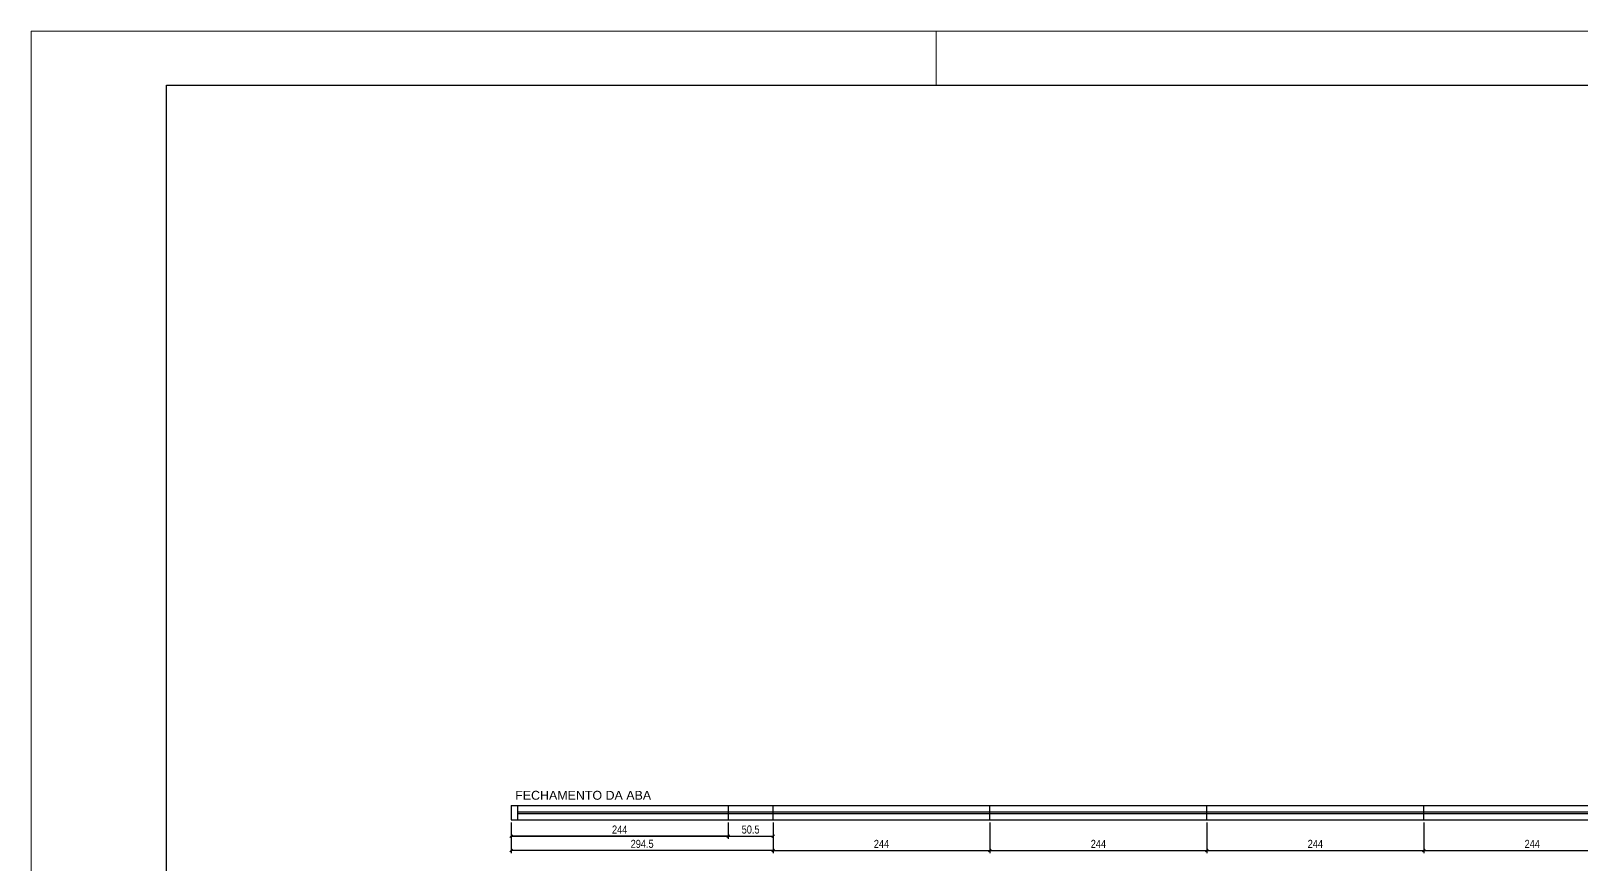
# Model space of a CAD drawing. Extents: x 2487 to 8815, y 325 to 3946.
# Drawn here: x 2487 to 4232, y 3008 to 3946 of the extents above; entities that cross this region are included whole.
import ezdxf

# ---------------------------------------------------------------- set-up
doc = ezdxf.new("R2010")
doc.units = 0
for name, color, linetype in [('AUX00', 7, 'Continuous'), ('COTA', 241, 'Continuous'), ('Painéis', 200, 'Continuous'), ('SARR_2.2x7', 40, 'Continuous')]:
    doc.layers.add(name, color=color, linetype=linetype)
doc.layers.add('FOLHA', color=255, linetype='Continuous', lineweight=5)
doc.styles.add('COTA TECNICA-50', font='techl___.ttf', dxfattribs={"height": 9})
doc.styles.get("Standard").update_dxf_attribs({"font": 'arial.ttf'})
doc.dimstyles.new('COTA PAINEL-50', dxfattribs={"dimtxt": 9, "dimasz": 3, "dimexe": 3, "dimexo": 3, "dimgap": 3, "dimtad": 1, "dimdec": 1, "dimzin": 12, "dimdsep": 46, "dimtxsty": 'COTA TECNICA-50', "dimblk1": 'OBLIQUE', "dimblk2": 'OBLIQUE', "dimsah": 1, "dimcen": 0.9, "dimclrd": 4, "dimclre": 4, "dimclrt": 240, "dimadec": 1, "dimazin": 3, "dimtfac": 1, "dimtdec": 1, "dimtmove": 0, "dimatfit": 3, "dimfxl": 1, "dimtolj": 1, "dimtzin": 12, "dimarcsym": 0})

# ---------------------------------------------------------------- blocks, each defined once
blk = doc.blocks.new('_Oblique')
at = {"color": 0, "linetype": 'ByBlock', "lineweight": -2}
blk.add_line((-0.5, -0.5), (0.5, 0.5), dxfattribs=at)
blk = doc.blocks.new('*D242')
at = {"layer": 'COTA', "color": 4, "lineweight": -2, "transparency": 16777216}
for p, q in [((3027.1, 3056.1), (3027.1, 3037.5)), ((3271.1, 3056.1), (3271.1, 3037.5)), ((3027.1, 3040.5), (3271.1, 3040.5))]:
    blk.add_line(p, q, dxfattribs=at)
at = {"layer": 'Defpoints', "color": 0, "transparency": 16777216}
for p in [(3027.1, 3059.1), (3271.1, 3059.1), (3271.1, 3040.5)]:
    blk.add_point(p, dxfattribs=at)
at = {"layer": 'COTA', "color": 4, "lineweight": -2, "transparency": 16777216, "xscale": 3, "yscale": 3, "zscale": 3, "rotation": 180}
blk.add_blockref('_Oblique', (3027.1, 3040.5), dxfattribs=at)
at = {"layer": 'COTA', "color": 4, "lineweight": -2, "transparency": 16777216, "xscale": 3, "yscale": 3, "zscale": 3}
blk.add_blockref('_Oblique', (3271.1, 3040.5), dxfattribs=at)
at = {"layer": 'COTA', "color": 240, "transparency": 16777216, "insert": (3149.1, 3048.1), "char_height": 9, "attachment_point": 5, "style": 'COTA TECNICA-50'}
blk.add_mtext('\\A1;244', dxfattribs=at)
blk = doc.blocks.new('*D57')
at = {"layer": 'COTA', "color": 4, "lineweight": -2, "transparency": 16777216}
for p, q in [((3027.1, 3056.1), (3027.1, 3037.5)), ((3271.1, 3056.1), (3271.1, 3037.5)), ((3271.1, 3040.5), (3027.1, 3040.5))]:
    blk.add_line(p, q, dxfattribs=at)
at = {"layer": 'Defpoints', "color": 0, "transparency": 16777216}
for p in [(3027.1, 3059.1), (3271.1, 3059.1), (3027.1, 3040.5)]:
    blk.add_point(p, dxfattribs=at)
at = {"layer": 'COTA', "color": 4, "lineweight": -2, "transparency": 16777216, "xscale": 3, "yscale": 3, "zscale": 3, "rotation": 180}
blk.add_blockref('_Oblique', (3027.1, 3040.5), dxfattribs=at)
at = {"layer": 'COTA', "color": 4, "lineweight": -2, "transparency": 16777216, "xscale": 3, "yscale": 3, "zscale": 3}
blk.add_blockref('_Oblique', (3271.1, 3040.5), dxfattribs=at)
at = {"layer": 'COTA', "color": 240, "transparency": 16777216, "insert": (3149.1, 3048.1), "char_height": 9, "attachment_point": 5, "style": 'COTA TECNICA-50'}
blk.add_mtext('\\A1;244', dxfattribs=at)
blk = doc.blocks.new('*D243')
at = {"layer": 'COTA', "color": 4, "lineweight": -2, "transparency": 16777216}
for p, q in [((3321.6, 3056.1), (3321.6, 3021.4)), ((3565.6, 3056.1), (3565.6, 3021.4)), ((3321.6, 3024.4), (3565.6, 3024.4))]:
    blk.add_line(p, q, dxfattribs=at)
at = {"layer": 'Defpoints', "color": 0, "transparency": 16777216}
for p in [(3321.6, 3059.1), (3565.6, 3059.1), (3565.6, 3024.4)]:
    blk.add_point(p, dxfattribs=at)
at = {"layer": 'COTA', "color": 4, "lineweight": -2, "transparency": 16777216, "xscale": 3, "yscale": 3, "zscale": 3, "rotation": 180}
blk.add_blockref('_Oblique', (3321.6, 3024.4), dxfattribs=at)
at = {"layer": 'COTA', "color": 4, "lineweight": -2, "transparency": 16777216, "xscale": 3, "yscale": 3, "zscale": 3}
blk.add_blockref('_Oblique', (3565.6, 3024.4), dxfattribs=at)
at = {"layer": 'COTA', "color": 240, "transparency": 16777216, "insert": (3443.6, 3032), "char_height": 9, "attachment_point": 5, "style": 'COTA TECNICA-50'}
blk.add_mtext('\\A1;244', dxfattribs=at)
blk = doc.blocks.new('*D58')
at = {"layer": 'COTA', "color": 4, "lineweight": -2, "transparency": 16777216}
for p, q in [((3271.1, 3056.1), (3271.1, 3037.5)), ((3321.6, 3056.1), (3321.6, 3037.5)), ((3271.1, 3040.5), (3321.6, 3040.5))]:
    blk.add_line(p, q, dxfattribs=at)
at = {"layer": 'Defpoints', "color": 0, "transparency": 16777216}
for p in [(3271.1, 3059.1), (3321.6, 3059.1), (3321.6, 3040.5)]:
    blk.add_point(p, dxfattribs=at)
at = {"layer": 'COTA', "color": 4, "lineweight": -2, "transparency": 16777216, "xscale": 3, "yscale": 3, "zscale": 3, "rotation": 180}
blk.add_blockref('_Oblique', (3271.1, 3040.5), dxfattribs=at)
at = {"layer": 'COTA', "color": 4, "lineweight": -2, "transparency": 16777216, "xscale": 3, "yscale": 3, "zscale": 3}
blk.add_blockref('_Oblique', (3321.6, 3040.5), dxfattribs=at)
at = {"layer": 'COTA', "color": 240, "transparency": 16777216, "insert": (3296.4, 3048.1), "char_height": 9, "attachment_point": 5, "style": 'COTA TECNICA-50'}
blk.add_mtext('\\A1;50.5', dxfattribs=at)
blk = doc.blocks.new('*D59')
at = {"layer": 'COTA', "color": 4, "lineweight": -2, "transparency": 16777216}
for p, q in [((3027.1, 3056.1), (3027.1, 3021.4)), ((3321.6, 3056.1), (3321.6, 3021.4)), ((3321.6, 3024.4), (3027.1, 3024.4))]:
    blk.add_line(p, q, dxfattribs=at)
at = {"layer": 'Defpoints', "color": 0, "transparency": 16777216}
for p in [(3027.1, 3059.1), (3321.6, 3059.1), (3027.1, 3024.4)]:
    blk.add_point(p, dxfattribs=at)
at = {"layer": 'COTA', "color": 4, "lineweight": -2, "transparency": 16777216, "xscale": 3, "yscale": 3, "zscale": 3, "rotation": 180}
blk.add_blockref('_Oblique', (3027.1, 3024.4), dxfattribs=at)
at = {"layer": 'COTA', "color": 4, "lineweight": -2, "transparency": 16777216, "xscale": 3, "yscale": 3, "zscale": 3}
blk.add_blockref('_Oblique', (3321.6, 3024.4), dxfattribs=at)
at = {"layer": 'COTA', "color": 240, "transparency": 16777216, "insert": (3174.4, 3032), "char_height": 9, "attachment_point": 5, "style": 'COTA TECNICA-50'}
blk.add_mtext('\\A1;294.5', dxfattribs=at)
blk = doc.blocks.new('*D60')
at = {"layer": 'COTA', "color": 4, "lineweight": -2, "transparency": 16777216}
for p, q in [((3565.6, 3056.1), (3565.6, 3021.4)), ((3809.6, 3056.1), (3809.6, 3021.4)), ((3565.6, 3024.4), (3809.6, 3024.4))]:
    blk.add_line(p, q, dxfattribs=at)
at = {"layer": 'Defpoints', "color": 0, "transparency": 16777216}
for p in [(3565.6, 3059.1), (3809.6, 3059.1), (3809.6, 3024.4)]:
    blk.add_point(p, dxfattribs=at)
at = {"layer": 'COTA', "color": 4, "lineweight": -2, "transparency": 16777216, "xscale": 3, "yscale": 3, "zscale": 3, "rotation": 180}
blk.add_blockref('_Oblique', (3565.6, 3024.4), dxfattribs=at)
at = {"layer": 'COTA', "color": 4, "lineweight": -2, "transparency": 16777216, "xscale": 3, "yscale": 3, "zscale": 3}
blk.add_blockref('_Oblique', (3809.6, 3024.4), dxfattribs=at)
at = {"layer": 'COTA', "color": 240, "transparency": 16777216, "insert": (3687.6, 3032), "char_height": 9, "attachment_point": 5, "style": 'COTA TECNICA-50'}
blk.add_mtext('\\A1;244', dxfattribs=at)
blk = doc.blocks.new('*D61')
at = {"layer": 'COTA', "color": 4, "lineweight": -2, "transparency": 16777216}
for p, q in [((3809.6, 3056.1), (3809.6, 3021.4)), ((4053.6, 3056.1), (4053.6, 3021.4)), ((3809.6, 3024.4), (4053.6, 3024.4))]:
    blk.add_line(p, q, dxfattribs=at)
at = {"layer": 'Defpoints', "color": 0, "transparency": 16777216}
for p in [(3809.6, 3059.1), (4053.6, 3059.1), (4053.6, 3024.4)]:
    blk.add_point(p, dxfattribs=at)
at = {"layer": 'COTA', "color": 4, "lineweight": -2, "transparency": 16777216, "xscale": 3, "yscale": 3, "zscale": 3, "rotation": 180}
blk.add_blockref('_Oblique', (3809.6, 3024.4), dxfattribs=at)
at = {"layer": 'COTA', "color": 4, "lineweight": -2, "transparency": 16777216, "xscale": 3, "yscale": 3, "zscale": 3}
blk.add_blockref('_Oblique', (4053.6, 3024.4), dxfattribs=at)
at = {"layer": 'COTA', "color": 240, "transparency": 16777216, "insert": (3931.6, 3032), "char_height": 9, "attachment_point": 5, "style": 'COTA TECNICA-50'}
blk.add_mtext('\\A1;244', dxfattribs=at)
blk = doc.blocks.new('*D62')
at = {"layer": 'COTA', "color": 4, "lineweight": -2, "transparency": 16777216}
for p, q in [((4053.6, 3056.1), (4053.6, 3021.4)), ((4297.6, 3056.1), (4297.6, 3021.4)), ((4053.6, 3024.4), (4297.6, 3024.4))]:
    blk.add_line(p, q, dxfattribs=at)
at = {"layer": 'Defpoints', "color": 0, "transparency": 16777216}
for p in [(4053.6, 3059.1), (4297.6, 3059.1), (4297.6, 3024.4)]:
    blk.add_point(p, dxfattribs=at)
at = {"layer": 'COTA', "color": 4, "lineweight": -2, "transparency": 16777216, "xscale": 3, "yscale": 3, "zscale": 3, "rotation": 180}
blk.add_blockref('_Oblique', (4053.6, 3024.4), dxfattribs=at)
at = {"layer": 'COTA', "color": 4, "lineweight": -2, "transparency": 16777216, "xscale": 3, "yscale": 3, "zscale": 3}
blk.add_blockref('_Oblique', (4297.6, 3024.4), dxfattribs=at)
at = {"layer": 'COTA', "color": 240, "transparency": 16777216, "insert": (4175.6, 3032), "char_height": 9, "attachment_point": 5, "style": 'COTA TECNICA-50'}
blk.add_mtext('\\A1;244', dxfattribs=at)

msp = doc.modelspace()

# ---------------------------------------------------------------- linework, layer by layer
at = {"color": 30}
for p, q in [((2639.42, 3885.01), (8754.09, 3885.01)), ((2639.42, 385.68), (2639.42, 3885.01))]:
    msp.add_line(p, q, dxfattribs=at)
at = {"layer": 'FOLHA'}
for p, q in [((2487, 3945.97), (8815.05, 3945.97)), ((3505.1, 3885.01), (3505.1, 3945.97))]:
    msp.add_line(p, q, dxfattribs=at)
at = {"layer": 'FOLHA', "lineweight": 5}
msp.add_line((2487, 324.72), (2487, 3945.97), dxfattribs=at)
at = {"layer": 'Painéis'}
for p, q in [((3027.12, 3075.15), (5273.63, 3075.15)), ((3027.12, 3075.15), (3027.12, 3059.15)), ((3271.13, 3075.15), (3271.13, 3059.15)), ((3321.63, 3059.15), (3321.63, 3075.15)), ((3565.63, 3059.15), (3565.63, 3075.15)), ((3809.63, 3059.15), (3809.63, 3075.15)), ((4053.63, 3059.15), (4053.63, 3075.15)), ((3027.12, 3059.15), (5273.63, 3059.15))]:
    msp.add_line(p, q, dxfattribs=at)
at = {"layer": 'SARR_2.2x7', "linetype": 'Continuous'}
for p, q in [((3034.12, 3075.15), (3034.12, 3059.15)), ((3034.12, 3068.15), (3321.63, 3068.15)), ((3034.12, 3066.15), (3321.63, 3066.15)), ((3321.63, 3068.15), (3565.63, 3068.15)), ((3321.63, 3066.15), (3565.63, 3066.15)), ((3565.63, 3068.15), (3809.63, 3068.15)), ((3565.63, 3066.15), (3809.63, 3066.15)), ((3809.63, 3068.15), (4053.63, 3068.15)), ((3809.63, 3066.15), (4053.63, 3066.15)), ((4053.63, 3068.15), (4297.63, 3068.15)), ((4053.63, 3066.15), (4297.63, 3066.15))]:
    msp.add_line(p, q, dxfattribs=at)

# ---------------------------------------------------------------- texts
at = {"layer": 'AUX00', "insert": (3031.59, 3091.64), "char_height": 10, "attachment_point": 1}
msp.add_mtext_dynamic_manual_height_columns('\\A1;FECHAMENTO DA ABA', width=173.5952, gutter_width=12.5, heights=[0], dxfattribs=at)

# ---------------------------------------------------------------- dimensions: what is measured, and where the dimension line sits
at = {"layer": 'COTA'}
for base, p1, p2, picture in [((3271.13, 3040.54), (3027.12, 3059.15), (3271.13, 3059.15), '*D242'), ((3027.12, 3040.54), (3271.13, 3059.15), (3027.12, 3059.15), '*D57')]:
    dim = msp.add_linear_dim(base=base, p1=p1, p2=p2, angle=180, dimstyle='COTA PAINEL-50', dxfattribs=at)
    dim.commit()
    dim.dimension.update_dxf_attribs({"geometry": picture, "text_midpoint": (3149.12, 3048.11)})
for base, p1, p2, picture, middle in [((3027.12, 3024.42), (3321.63, 3059.15), (3027.12, 3059.15), '*D59', (3174.37, 3032.04)), ((3321.63, 3040.54), (3271.13, 3059.15), (3321.63, 3059.15), '*D58', (3296.38, 3048.14)), ((3565.63, 3024.42), (3321.63, 3059.15), (3565.63, 3059.15), '*D243', (3443.63, 3031.98)), ((3809.63, 3024.42), (3565.63, 3059.15), (3809.63, 3059.15), '*D60', (3687.63, 3031.98)), ((4053.63, 3024.42), (3809.63, 3059.15), (4053.63, 3059.15), '*D61', (3931.63, 3031.98)), ((4297.63, 3024.42), (4053.63, 3059.15), (4297.63, 3059.15), '*D62', (4175.63, 3031.98))]:
    dim = msp.add_linear_dim(base=base, p1=p1, p2=p2, dimstyle='COTA PAINEL-50', dxfattribs=at)
    dim.commit()
    dim.dimension.update_dxf_attribs({"geometry": picture, "text_midpoint": middle})

doc.saveas('drawing.dxf')
